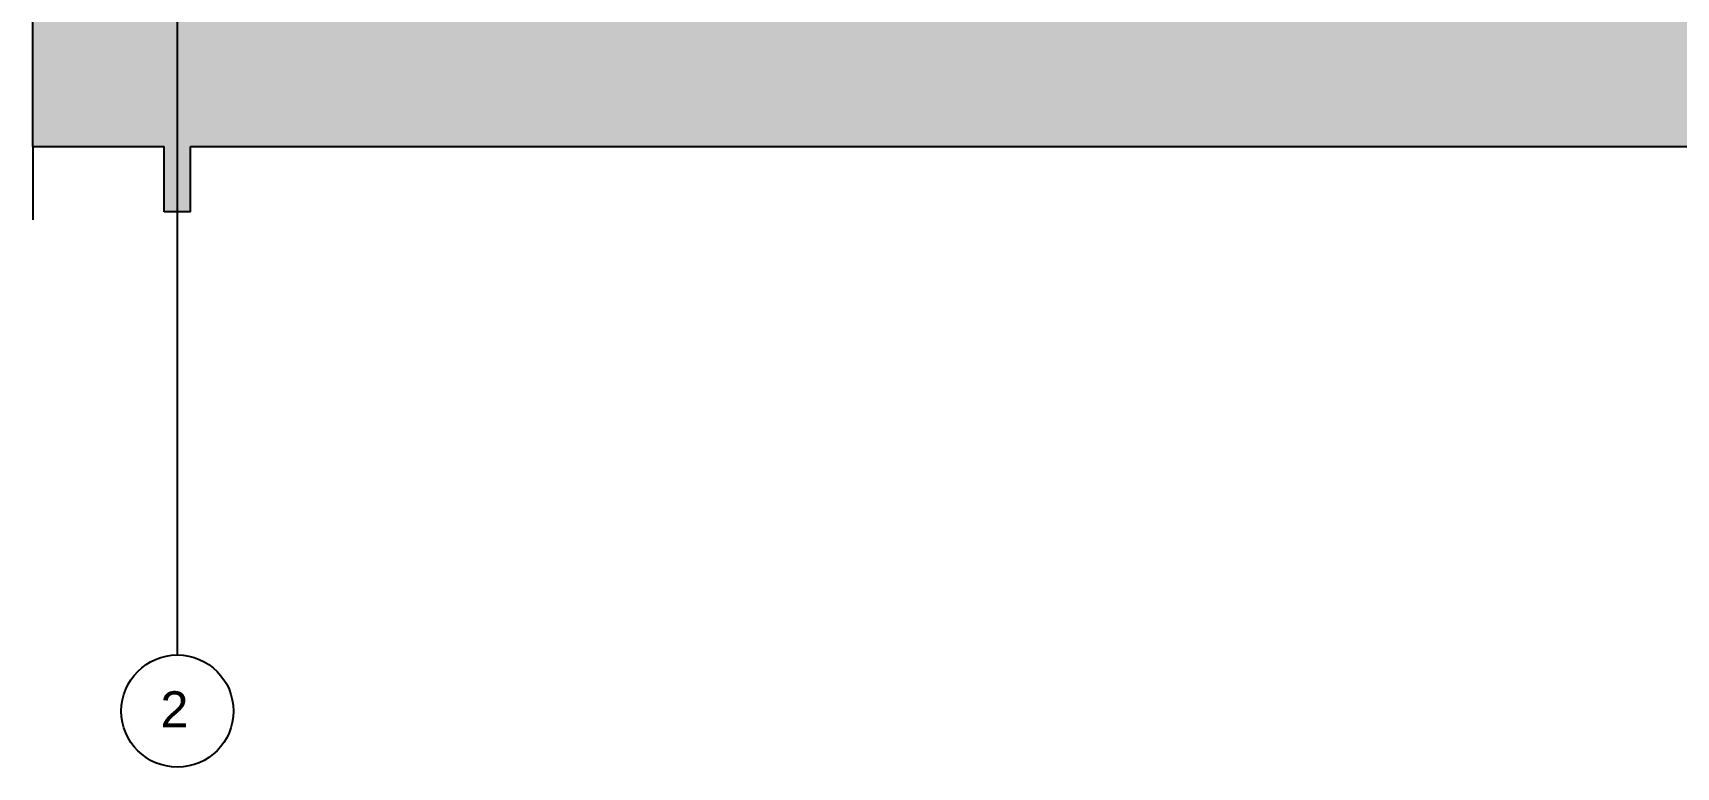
# Model space of a CAD drawing. Header units: millimetres. Extents: x 3813 to 53761, y -2555 to 21253.
# Drawn here: x 20903 to 23417, y 13359 to 14482 of the extents above; entities that cross this region are included whole.
import ezdxf

# ---------------------------------------------------------------- set-up
doc = ezdxf.new("R2010")
doc.units = ezdxf.units.MM
for name, color, linetype in [('1. Linee di taglio', 5, 'Continuous'), ('A-WALL-FULL', 255, 'Continuous'), ('c', 8, 'Continuous'), ('SEZ', 4, 'Continuous'), ('WIDE_SEZ', 1, 'Continuous')]:
    doc.layers.add(name, color=color, linetype=linetype)
doc.styles.get("Standard").update_dxf_attribs({"font": 'arial.ttf'})

msp = doc.modelspace()

# ---------------------------------------------------------------- hatches: boundary and pattern name
at = {"true_color": 0xc7c8ca, "transparency": 33554623}
h = msp.add_hatch(color=9, dxfattribs=at)
h.dxf.hatch_style = 1
h.paths.add_polyline_path([(20903.2, 16958.4), (20903.2, 16758.4), (24004.4, 16758.4), (24004.4, 14508.4), (20903.2, 14508.4), (20903.2, 14308.4), (24144.4, 14308.4), (24144.4, 16958.4)])
h = msp.add_hatch(color=9, dxfattribs=at)
h.dxf.hatch_style = 1
h.paths.add_polyline_path([(21144.3, 14308.4), (21104.3, 14308.4), (21104.3, 14208.4), (21144.3, 14208.4)])

# ---------------------------------------------------------------- linework, layer by layer
at = {"layer": 'A-WALL-FULL', "color": 8}
msp.add_line((21124.3, 14200.4), (21124.3, 16958.4), dxfattribs=at)
at = {"layer": 'A-WALL-FULL', "color": 1}
for p, q in [((21104.3, 14208.4), (21104.3, 14308.4)), ((21144.3, 14208.4), (21144.3, 14308.4)), ((21144.3, 14208.4), (21104.3, 14208.4))]:
    msp.add_line(p, q, dxfattribs=at)
at = {"layer": 'A-WALL-FULL', "color": 7}
msp.add_line((21124.3, 13530.6), (21124.3, 14200.4), dxfattribs=at)
at = {"layer": 'c', "color": 7}
msp.add_circle((21124.3, 13444.8), 85.8, dxfattribs=at)
at = {"layer": 'SEZ', "color": 5}
for q in [(20903.2, 16958.4), (20903.2, 14196)]:
    msp.add_line((20903.2, 14308.4), q, dxfattribs=at)
at = {"layer": 'WIDE_SEZ', "color": 5}
for p, q in [((20903.2, 14308.4), (21104.3, 14308.4)), ((21144.3, 14308.4), (24004.4, 14308.4))]:
    msp.add_line(p, q, dxfattribs=at)

# ---------------------------------------------------------------- texts
at = {"layer": '1. Linee di taglio'}
msp.add_text('2', height=55.1, dxfattribs=at).set_placement((21098.4, 13419.9))

doc.saveas('drawing.dxf')
